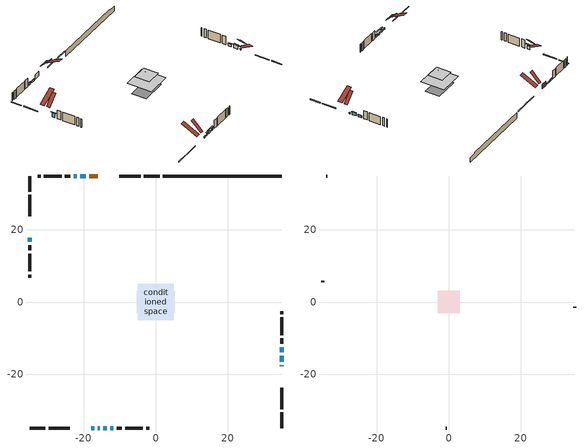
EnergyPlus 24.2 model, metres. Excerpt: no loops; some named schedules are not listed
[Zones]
conditioned space
 floor adiabatic (AdiabaticFloorConstruction): -5.01,-5.01 -5.01,5.01 5.01,5.01 5.01,-5.01 z2.14
 floor foundation (Slab1 construction): -5.21,-3.02 -5.21,3.02 5.21,3.02 5.21,-3.02 z-1.52
 wall outside (RimJoist1 construction): 1.05,34.9 -3.26,34.9 / -34.9,-34.9 -30.59,-34.9 / -34.9,34.9 -34.9,30.59 / 34.9,-34.9 34.9,-30.59 z0.92:1.22
 wall outside (RimJoist2 construction): -4.19,34.9 -10.07,34.9 / -29.66,-34.9 -23.77,-34.9 / -34.9,29.66 -34.9,23.77 / 34.9,-29.66 34.9,-23.77 z0.92:1.22
 wall outside (AdiabaticWallConstruction 1): -16.04,34.9 -18.42,34.9 z0.92:2.95
 wall outside (AdiabaticWallConstruction): 34.9,-17.81 34.9,-17.49 z0.92:1.24; -17.81,-34.9 -16.99,-34.9 / -19.35,34.9 -20.98,34.9 z0.92:1.53; -16.07,-34.9 -15.51,-34.9 z0.92:1.94; -34.9,17.81 -34.9,16.69 z0.92:2.6; 34.9,-16.56 34.9,-14.83 z0.92:2.34; 34.9,-13.91 34.9,-12.48 z0.92:1.84; -14.58,-34.9 -13.56,-34.9 / -12.64,-34.9 -11.77,-34.9 z0.92:1.78; -21.9,34.9 -22.77,34.9 z0.92:1.63
 wall outside (Wall1 construction): -23.7,34.9 -25.17,34.9 / -10.84,-34.9 -9.37,-34.9 / -34.9,15.76 -34.9,14.29 / 34.9,-11.55 34.9,-10.08 z0.92:4.58
 wall outside (Wall2 construction): -26.1,34.9 -30.98,34.9 / -8.44,-34.9 -3.57,-34.9 / -34.9,13.36 -34.9,8.49 / 34.9,-9.15 34.9,-4.28 z0.92:4.58
 wall outside (Wall3 construction): -31.9,34.9 -32.71,34.9 / -2.64,-34.9 -1.83,-34.9 / -34.9,7.56 -34.9,6.75 / 34.9,-3.35 34.9,-2.54 z0.92:4.58
 wall foundation (FoundationWall1 construction): 1.98,34.9,-1.52 1.98,34.9,0.92 31.61,34.9,0.92 31.61,34.9,0.47 34.9,34.9,0.47 34.9,34.9,-1.52
 window (WindowConstruction 5): 34.9,-17.81 34.9,-17.49 z0.92:1.24
 window (WindowConstruction 8): -17.81,-34.9 -17,-34.9 z0.92:1.53
 window (WindowConstruction 9): -19.35,34.9 -20.98,34.9 z0.92:1.53
 window (WindowConstruction 6): -16.07,-34.9 -15.51,-34.9 z0.92:1.93
 window (WindowConstruction 7): -34.9,17.81 -34.9,16.69 z0.92:2.6
 window (WindowConstruction): 34.9,-16.56 34.9,-14.84 z0.92:2.34
 window (WindowConstruction 1): 34.9,-13.91 34.9,-12.48 z0.92:1.83
 window (WindowConstruction 2): -14.58,-34.9 -13.57,-34.9 z0.92:1.78
 window (WindowConstruction 3): -12.64,-34.9 -11.77,-34.9 z0.92:1.78
 window (WindowConstruction 4): -21.91,34.9 -22.77,34.9 z0.92:1.63
 door (Door): -16.04,34.9 -18.42,34.9 z0.92:2.95
 ceiling adiabatic (AdiabaticFloorConstruction): 5.01,-5.01 5.01,5.01 -5.01,5.01 -5.01,-5.01 z2.14
 roof outside (Roof2 construction): -15.11,34.9,4.58 -15.11,31.05,8.43 -13.75,31.05,8.43 -13.75,34.9,4.58; -18.74,-34.9,4.58 -18.74,-31.05,8.43 -20.1,-31.05,8.43 -20.1,-34.9,4.58; -34.9,18.74,4.58 -31.05,18.74,8.43 -31.05,20.1,8.43 -34.9,20.1,4.58; 34.9,-18.74,4.58 31.05,-18.74,8.43 31.05,-20.1,8.43 34.9,-20.1,4.58
attic - vented
 floor to conditioned space (Floor1 construction Reversed): -3.07,-3.07 -3.07,3.07 3.07,3.07 3.07,-3.07 z4.58
 floor to conditioned space (Floor2 construction Reversed): -1.54,-1.54 -1.54,1.54 1.54,1.54 1.54,-1.54 z4.58
 wall outside (Wall4 construction): -33.64,34.9 -33.97,34.9 / -0.9,-34.9 -0.57,-34.9 / -34.9,5.82 -34.9,5.49 / 34.9,-1.61 34.9,-1.28 z0.92:4.58
 roof outside (Roof1 construction): -12.82,34.9,4.58 -12.82,28.41,7.82 -11,28.41,7.82 -11,34.9,4.58; -21.03,-34.9,4.58 -21.03,-28.41,7.82 -22.84,-28.41,7.82 -22.84,-34.9,4.58; -34.9,21.03,4.58 -28.41,21.03,7.82 -28.41,22.84,7.82 -34.9,22.84,4.58; 34.9,-21.03,4.58 28.41,-21.03,7.82 28.41,-22.84,7.82 34.9,-22.84,4.58
shading: 34.9,-17.34 34.9,-17.96 35.3,-17.96 35.3,-17.34 z1.39; -16.93,-34.9 -17.87,-34.9 -17.87,-34.99 -16.93,-34.99 z1.59; -21.04,34.9 -19.29,34.9 -19.29,34.99 -21.04,34.99 z1.59; -14.9,-34.9 -16.68,-34.9 -16.68,-35.2 -14.9,-35.2 z2.54; -34.9,16.23 -34.9,18.27 -35.2,18.27 -35.2,16.23 z3.06; 34.9,-14.74 34.9,-16.65 35.3,-16.65 35.3,-14.74 z2.43; 34.9,-12.36 34.9,-14.02 35.3,-14.02 35.3,-12.36 z1.95; -12.35,-34.9 -15.8,-34.9 -15.8,-35.2 -12.35,-35.2 z3; -11.62,-34.9 -12.79,-34.9 -12.79,-35.2 -11.62,-35.2 z1.93; -22.92,34.9 -21.76,34.9 -21.76,35.2 -22.92,35.2 z1.78
[Building]
Building 1: Terrain=Suburbs
[Site:Location]
Sault Ste Marie AP_ON: Latitude {deg}=46.49; Longitude {deg}=-84.51; Time Zone {hr}=-5; Elevation {m}=192; Keep Site Location Information=Yes
[Site:GroundTemperature:Shallow]
0.840846, -1.16074, -1.32103, -0.371179, 3.44196, 7.23733, 10.5277, 12.6121, 12.7892, 11.0939, 7.8874, 4.20846
[Site:WaterMainsTemperature]
Calculation Method=Schedule; Temperature Schedule=mains temperature schedule
[Material] Roughness=Rough; Thermal Absorptance=0.9
Name | Thickness {m} | Conductivity {W/m-K} | Density {kg/m3} | Specific Heat {J/kg-K} | Solar Absorptance | Visible Absorptance
asphalt or fiberglass shingles | 0.00635 | 0.162714 | 1121.4 | 1465.45 | 0.95 | 0.95
ceiling loosefill ins | 0.338667 | 0.0480833 | 16.02 | 1046.75 | 0.7 | 0.7
ceiling loosefill ins 1 | 0.169333 | 0.0480833 | 16.02 | 1046.75 | 0.7 | 0.7
ceiling stud and cavity | 0.1397 | 0.192099 | 65.682 | 1177.47 | 0.7 | 0.7
ceiling stud and cavity 1 | 0.1397 | 0.173984 | 65.682 | 1177.47 | 0.7 | 0.7
concrete 4.0 in. | 0.1016 | 1.803125 | 2242.8 | 837.4 | 0.7 | 0.7
concrete 8.0 in. | 0.2032 | 1.803125 | 2242.8 | 837.4 | 0.7 | 0.7
door material | 0.04445 | 0.053851 | 512.64 | 1214.23 | 0.7 | 0.7
exterior vertical ins | 0.0460229 | 0.029427 | 32.04 | 1214.23 | 0.7 | 0.7
floor covering | 0.0127 | 0.0433444 | 54.468 | 1339.84 | 0.6 | 0.6
floor rigid ins; wall rigid ins 1 | 0.512978 | 0.029427 | 32.04 | 1214.23 | 0.7 | 0.7
floor stud and cavity | 0.1397 | 1.75129 | 37.0049 | 1207.88 | 0.7 | 0.7
furniture material conditioned space 1 | 0.1524 | 0.115458 | 640.8 | 1214.23 | 0.6 | 0.6
gypsum board | 0.0127 | 0.160291 | 801 | 837.4 | 0.6 | 0.6
gypsum board 1 | 0.0127 | 0.160291 | 801 | 837.4 | 0.7 | 0.7
osb sheathing 0.5 in. | 0.0127 | 0.115458 | 512.64 | 1214.23 | 0.7 | 0.7
osb sheathing 0.75 in. | 0.01905 | 0.115458 | 512.64 | 1214.23 | 0.7 | 0.7
osb sheathing 2.0 in. | 0.0508 | 0.115458 | 512.64 | 1214.23 | 0.7 | 0.7
rim joist rigid ins; wall rigid ins | 0.051816 | 0.029427 | 32.04 | 1214.23 | 0.7 | 0.7
rim joist stud and cavity | 0.0508 | 0.0355042 | 125.044 | 1163.47 | 0.6 | 0.6
roof stud and cavity | 0.2032 | 0.117105 | 78.34581 | 1123.46 | 0.7 | 0.7
wall stud and cavity | 0.1397 | 0.113829 | 139.0536 | 1170.24 | 0.7 | 0.7
wall stud and cavity 1 | 0.1397 | 0.218567 | 139.0536 | 1170.24 | 0.7 | 0.7
wall stud and cavity 2 | 0.1397 | 0.172103 | 139.0536 | 1170.24 | 0.7 | 0.7
wall stud and cavity 3 | 0.0889 | 6.1454 | 50.32683 | 1063.81 | 0.6 | 0.6
wall stud and cavity 4 | 0.0889 | 0.380278 | 52.3479 | 1209.89 | 0.7 | 0.7
wall stud and cavity 5 | 0.0889 | 0.391764 | 83.0341 | 1211.67 | 0.7 | 0.7
wood siding | 0.0254 | 0.102417 | 544.68 | 1172.36 | 0.51 | 0.51
wood siding 1 | 0.00254 | 0.102417 | 544.68 | 1172.36 | 0.51 | 0.51
wood siding 2; wood siding 3; wood siding 4 | 0.0254 | 0.102417 | 544.68 | 1172.36 | 0.7 | 0.7
[WindowMaterial:SimpleGlazingSystem]
Name | U-Factor {W/m2-K} | Solar Heat Gain Coefficient
WindowMaterial | 2.17297 | 0.59
WindowMaterial 1 | 2.6028 | 0.52
WindowMaterial 2 | 2.4722 | 0.48
WindowMaterial 3 | 2.71636 | 0.46
WindowMaterial 4 | 2.5568 | 0.44
WindowMaterial 5 | 2.819127 | 0.41
WindowMaterial 6 | 2.92814 | 0.57
WindowMaterial 7 | 2.57327 | 0.58
WindowMaterial 8 | 2.6045 | 0.42
[Construction]
AdiabaticFloorConstruction: floor stud and cavity, floor rigid ins, osb sheathing 0.75 in., floor covering
AdiabaticWallConstruction: wood siding 3, wall rigid ins 1, wall stud and cavity 4, gypsum board
AdiabaticWallConstruction 1: wood siding 4, wall rigid ins 1, wall stud and cavity 4, gypsum board
Door: door material
Floor1 construction Reversed: gypsum board, ceiling stud and cavity, ceiling loosefill ins
Floor2 construction Reversed: gypsum board, ceiling stud and cavity 1, ceiling loosefill ins 1
FoundationWall1 construction: concrete 8.0 in., gypsum board 1
furniture construction conditioned space 1: furniture material conditioned space 1
PartitionWallConstruction: gypsum board, wall stud and cavity 5, gypsum board
RimJoist1 construction; RimJoist2 construction: wood siding 2, rim joist rigid ins, osb sheathing 2.0 in., rim joist stud and cavity
Roof1 construction: asphalt or fiberglass shingles
Roof2 construction: asphalt or fiberglass shingles, osb sheathing 0.75 in., roof stud and cavity, gypsum board
Slab1 construction: concrete 4.0 in.
Wall1 construction: wood siding, osb sheathing 0.5 in., wall stud and cavity, gypsum board
Wall2 construction: wood siding, wall rigid ins, osb sheathing 0.5 in., wall stud and cavity 1, gypsum board
Wall3 construction: wood siding, wall rigid ins, osb sheathing 0.5 in., wall stud and cavity 2, gypsum board
Wall4 construction: wood siding 1, wall stud and cavity 3
WindowConstruction: WindowMaterial
WindowConstruction 1: WindowMaterial 1
WindowConstruction 2: WindowMaterial 2
WindowConstruction 3: WindowMaterial 3
WindowConstruction 4: WindowMaterial 4
WindowConstruction 5: WindowMaterial 5
WindowConstruction 6: WindowMaterial 6
WindowConstruction 7: WindowMaterial 7
WindowConstruction 8; WindowConstruction 9: WindowMaterial 8
[Zone] Multiplier=1; Part of Total Floor Area=Yes
Name | Volume {m3}
attic - vented | 24.1316
conditioned space | 382.6
[Space]
Name | Zone | Volume {m3}
attic - vented 1 | attic - vented | 24.1316
conditioned space 1 | conditioned space | 382.6
[ZoneInfiltration:EffectiveLeakageArea]
infil attic - vented 1: Zone or Space=attic - vented 1; Schedule=Always On Discrete; Effective Air Leakage Area {cm2}=1855.08; Stack Coefficient=0.000480134; Wind Coefficient=1.48048e-05
[ZoneMixing]
whole house fan mix: Zone or Space=attic - vented; Schedule=Always On Continuous; Design Flow Rate Calculation Method=Flow/Zone; Design Flow Rate {m3/s}=0; Source Zone or Space=conditioned space
[SurfaceProperty:ExposedFoundationPerimeter]
Slab1: Exposed Perimeter Calculation Method=TotalExposedPerimeter; Total Exposed Perimeter {m}=32.918
[InternalMass] Zone or ZoneList=conditioned space; Space or SpaceList=conditioned space 1
Name | Construction | Surface Area {m2}
furniture mass conditioned space 1 | furniture construction conditioned space 1 | 65.28
partition wall mass | PartitionWallConstruction | 163.2
[Lights]
interior lighting: Zone or ZoneList or Space or SpaceList=conditioned space 1; Schedule=interior lighting schedule; Design Level Calculation Method=LightingLevel; Lighting Level {W}=343.2; Return Air Fraction=0; Fraction Radiant=0.6; Fraction Visible=0.2; Fraction Replaceable=1
[People]
occupants: Zone or ZoneList or Space or SpaceList=conditioned space 1; Number of People Schedule=occupants schedule; Number of People Calculation Method=People; Number of People=3; Fraction Radiant=0.314171; Sensible Heat Fraction=0.56303; Activity Level Schedule=occupants activity schedule; Carbon Dioxide Generation Rate {m3/s-W}=0; Enable ASHRAE 55 Comfort Warnings=No; Mean Radiant Temperature Calculation Type=EnclosureAveraged
[ElectricEquipment] Zone or ZoneList or Space or SpaceList=conditioned space 1; Design Level Calculation Method=EquipmentLevel
Name | Schedule | Design Level {W} | Fraction Latent | Fraction Radiant | Fraction Lost
clothes dryer | clothes dryer schedule | 140.772 | 0.015 | 0.081 | 0.85
clothes washer | clothes washer schedule | 32.1985 | 0.03 | 0.162 | 0.7
cooking range | cooking range schedule | 215.147 | 0.08 | 0.432 | 0.2
dishwasher | dishwasher schedule | 66.8632 | 0.3 | 0.18 | 0.4
fridge | fridge schedule | 72.9452 | 0 | 0.6 | 0
mech vent bath fan 0 | mech vent bath fan 0 schedule | 50.2 | 0 | 0 | 1
mech vent bath fan 1 | mech vent bath fan 1 schedule | 50.2 | 0 | 0 | 1
mech vent house fan | mech vent house fan schedule | 0 | 0 | 0 | 1
mech vent house fan cfis | mech vent house fan cfis schedule | 0 | 0 | 0 | 0
misc plug loads | misc plug loads schedule | 494.7 | 0.045 | 0.513 | 0.1
whole house fan | Always On Discrete | 0 | 0 | 0 | 1
[OtherEquipment] Zone or ZoneList or Space or SpaceList=conditioned space 1; Design Level Calculation Method=EquipmentLevel
Name | Fuel Type | Schedule | Design Level {W} | Fraction Latent | Fraction Radiant | Fraction Lost
clothes dryer 1 | Electricity | clothes dryer schedule | 0 | 0.015 | 0.081 | 0.85
cooking range 1 | Electricity | cooking range schedule | 0 | 0.08 | 0.432 | 0.2
general water use latent | None | general water use schedule | 62.594 | 1 | 0 | 0
general water use sensible | None | general water use schedule | -61.6891 | 0 | 0.6 | 0
mech vent house fan latent load | None | Always On Discrete | 0 | 1 | 0 | 0
mech vent house fan sensible load | None | Always On Discrete | 0 | 0 | 0 | 0
water heater energy adjustment1 | NaturalGas | Always On Discrete | 0.01 | 0 | 0 | 1
[ZoneInfiltration:DesignFlowRate] Zone or ZoneList or Space or SpaceList=conditioned space 1; Schedule=Always On Discrete; Design Flow Rate Calculation Method=Flow/Zone; Design Flow Rate {m3/s}=0
infil flow; natural vent flow; whole house fan flow
[Foundation:Kiva]
Foundation Kiva 1: Initial Indoor Air Temperature {C}=21.1111; Wall Height Above Grade {m}=0.919978; Wall Depth Below Slab {m}=0.2032; Custom Block Material Name 1=exterior vertical ins; Custom Block Depth 1 {m}=2.43998; Custom Block X Position 1 {m}=0.2159; Custom Block Z Position 1 {m}=0
[Foundation:Kiva:Settings]
Soil Conductivity {W/m-K}=0.849921; Soil Density {kg/m3}=1842.3; Soil Specific Heat {J/kg-K}=418.7; Ground Solar Absorptivity=0.9; Ground Thermal Absorptivity=0.9; Ground Surface Roughness {m}=0.03; Far-Field Width {m}=40; Deep-Ground Boundary Condition=ZeroFlux; Deep-Ground Depth {m}=40; Minimum Cell Dimension {m}=0.2; Maximum Cell Growth Coefficient=3; Simulation Timestep=Timestep
[Exterior:Lights]
exterior lighting: Schedule=exterior lighting schedule; Design Level {W}=75.6
[Schedule:Constant]
Name | Hourly Value
Always On Continuous; mech vent house fan schedule; mech vent house fan cfis schedule; Always On Discrete | 1
occupants activity schedule | 117.228
fridge schedule | 0
[Schedule:Week:Daily]
interior lighting schedule Week Rule - Jan1-Jan27: interior lighting schedule day, interior lighting schedule day, interior lighting schedule day, interior lighting schedule day, interior lighting schedule day, interior lighting schedule day, interior lighting schedule day, interior lighting schedule default day, interior lighting schedule default day, interior lighting schedule default day, interior lighting schedule default day, interior lighting schedule default day
interior lighting schedule Week Rule - Jan28-Feb3: interior lighting schedule day, interior lighting schedule day, interior lighting schedule day, interior lighting schedule day, interior lighting schedule day 1, interior lighting schedule day 1, interior lighting schedule day 1, interior lighting schedule default day, interior lighting schedule default day, interior lighting schedule default day, interior lighting schedule default day, interior lighting schedule default day
interior lighting schedule Week Rule - Feb4-Feb24: interior lighting schedule day 1, interior lighting schedule day 1, interior lighting schedule day 1, interior lighting schedule day 1, interior lighting schedule day 1, interior lighting schedule day 1, interior lighting schedule day 1, interior lighting schedule default day, interior lighting schedule default day, interior lighting schedule default day, interior lighting schedule default day, interior lighting schedule default day
interior lighting schedule Week Rule - Feb25-Mar3: interior lighting schedule day 1, interior lighting schedule day 1, interior lighting schedule day 1, interior lighting schedule day 1, interior lighting schedule day 2, interior lighting schedule day 2, interior lighting schedule day 2, interior lighting schedule default day, interior lighting schedule default day, interior lighting schedule default day, interior lighting schedule default day, interior lighting schedule default day
interior lighting schedule Week Rule - Mar4-Mar31: interior lighting schedule day 2, interior lighting schedule day 2, interior lighting schedule day 2, interior lighting schedule day 2, interior lighting schedule day 2, interior lighting schedule day 2, interior lighting schedule day 2, interior lighting schedule default day, interior lighting schedule default day, interior lighting schedule default day, interior lighting schedule default day, interior lighting schedule default day
interior lighting schedule Week Rule - Apr1-Apr28: interior lighting schedule day 3, interior lighting schedule day 3, interior lighting schedule day 3, interior lighting schedule day 3, interior lighting schedule day 3, interior lighting schedule day 3, interior lighting schedule day 3, interior lighting schedule default day, interior lighting schedule default day, interior lighting schedule default day, interior lighting schedule default day, interior lighting schedule default day
interior lighting schedule Week Rule - Apr29-May5: interior lighting schedule day 3, interior lighting schedule day 3, interior lighting schedule day 4, interior lighting schedule day 4, interior lighting schedule day 4, interior lighting schedule day 4, interior lighting schedule day 4, interior lighting schedule default day, interior lighting schedule default day, interior lighting schedule default day, interior lighting schedule default day, interior lighting schedule default day
interior lighting schedule Week Rule - May6-May26: interior lighting schedule day 4, interior lighting schedule day 4, interior lighting schedule day 4, interior lighting schedule day 4, interior lighting schedule day 4, interior lighting schedule day 4, interior lighting schedule day 4, interior lighting schedule default day, interior lighting schedule default day, interior lighting schedule default day, interior lighting schedule default day, interior lighting schedule default day
interior lighting schedule Week Rule - May27-Jun2: interior lighting schedule day 4, interior lighting schedule day 4, interior lighting schedule day 4, interior lighting schedule day 4, interior lighting schedule day 4, interior lighting schedule day 5, interior lighting schedule day 5, interior lighting schedule default day, interior lighting schedule default day, interior lighting schedule default day, interior lighting schedule default day, interior lighting schedule default day
interior lighting schedule Week Rule - Jun3-Jun30: interior lighting schedule day 5, interior lighting schedule day 5, interior lighting schedule day 5, interior lighting schedule day 5, interior lighting schedule day 5, interior lighting schedule day 5, interior lighting schedule day 5, interior lighting schedule default day, interior lighting schedule default day, interior lighting schedule default day, interior lighting schedule default day, interior lighting schedule default day
interior lighting schedule Week Rule - Jul1-Jul28: interior lighting schedule day 6, interior lighting schedule day 6, interior lighting schedule day 6, interior lighting schedule day 6, interior lighting schedule day 6, interior lighting schedule day 6, interior lighting schedule day 6, interior lighting schedule default day, interior lighting schedule default day, interior lighting schedule default day, interior lighting schedule default day, interior lighting schedule default day
interior lighting schedule Week Rule - Jul29-Aug4: interior lighting schedule day 6, interior lighting schedule day 6, interior lighting schedule day 6, interior lighting schedule day 7, interior lighting schedule day 7, interior lighting schedule day 7, interior lighting schedule day 7, interior lighting schedule default day, interior lighting schedule default day, interior lighting schedule default day, interior lighting schedule default day, interior lighting schedule default day
interior lighting schedule Week Rule - Aug5-Aug25: interior lighting schedule day 7, interior lighting schedule day 7, interior lighting schedule day 7, interior lighting schedule day 7, interior lighting schedule day 7, interior lighting schedule day 7, interior lighting schedule day 7, interior lighting schedule default day, interior lighting schedule default day, interior lighting schedule default day, interior lighting schedule default day, interior lighting schedule default day
interior lighting schedule Week Rule - Aug26-Sep1: interior lighting schedule day 7, interior lighting schedule day 7, interior lighting schedule day 7, interior lighting schedule day 7, interior lighting schedule day 7, interior lighting schedule day 7, interior lighting schedule day 8, interior lighting schedule default day, interior lighting schedule default day, interior lighting schedule default day, interior lighting schedule default day, interior lighting schedule default day
interior lighting schedule Week Rule - Sep2-Sep29: interior lighting schedule day 8, interior lighting schedule day 8, interior lighting schedule day 8, interior lighting schedule day 8, interior lighting schedule day 8, interior lighting schedule day 8, interior lighting schedule day 8, interior lighting schedule default day, interior lighting schedule default day, interior lighting schedule default day, interior lighting schedule default day, interior lighting schedule default day
interior lighting schedule Week Rule - Sep30-Oct6: interior lighting schedule day 8, interior lighting schedule day 9, interior lighting schedule day 9, interior lighting schedule day 9, interior lighting schedule day 9, interior lighting schedule day 9, interior lighting schedule day 9, interior lighting schedule default day, interior lighting schedule default day, interior lighting schedule default day, interior lighting schedule default day, interior lighting schedule default day
interior lighting schedule Week Rule - Oct7-Oct27: interior lighting schedule day 9, interior lighting schedule day 9, interior lighting schedule day 9, interior lighting schedule day 9, interior lighting schedule day 9, interior lighting schedule day 9, interior lighting schedule day 9, interior lighting schedule default day, interior lighting schedule default day, interior lighting schedule default day, interior lighting schedule default day, interior lighting schedule default day
interior lighting schedule Week Rule - Oct28-Nov3: interior lighting schedule day 9, interior lighting schedule day 9, interior lighting schedule day 9, interior lighting schedule day 9, interior lighting schedule day 10, interior lighting schedule day 10, interior lighting schedule day 10, interior lighting schedule default day, interior lighting schedule default day, interior lighting schedule default day, interior lighting schedule default day, interior lighting schedule default day
interior lighting schedule Week Rule - Nov4-Nov24: interior lighting schedule day 10, interior lighting schedule day 10, interior lighting schedule day 10, interior lighting schedule day 10, interior lighting schedule day 10, interior lighting schedule day 10, interior lighting schedule day 10, interior lighting schedule default day, interior lighting schedule default day, interior lighting schedule default day, interior lighting schedule default day, interior lighting schedule default day
interior lighting schedule Week Rule - Nov25-Dec1: interior lighting schedule day 10, interior lighting schedule day 10, interior lighting schedule day 10, interior lighting schedule day 10, interior lighting schedule day 10, interior lighting schedule day 10, interior lighting schedule day 11, interior lighting schedule default day, interior lighting schedule default day, interior lighting schedule default day, interior lighting schedule default day, interior lighting schedule default day
interior lighting schedule Week Rule - Dec2-Dec31: interior lighting schedule day 11, interior lighting schedule day 11, interior lighting schedule day 11, interior lighting schedule day 11, interior lighting schedule day 11, interior lighting schedule day 11, interior lighting schedule day 11, interior lighting schedule default day, interior lighting schedule default day, interior lighting schedule default day, interior lighting schedule default day, interior lighting schedule default day
occupants schedule Week Rule - Jan1-Dec31: occupants schedule day, occupants schedule day, occupants schedule day, occupants schedule day, occupants schedule day, occupants schedule day, occupants schedule day, occupants schedule default day, occupants schedule default day, occupants schedule default day, occupants schedule default day, occupants schedule default day
clothes dryer schedule Week Rule - Jan1-Dec31: clothes dryer schedule day, clothes dryer schedule day, clothes dryer schedule day, clothes dryer schedule day, clothes dryer schedule day, clothes dryer schedule day, clothes dryer schedule day, clothes dryer schedule default day, clothes dryer schedule default day, clothes dryer schedule default day, clothes dryer schedule default day, clothes dryer schedule default day
clothes washer schedule Week Rule - Jan1-Dec31: clothes washer schedule day, clothes washer schedule day, clothes washer schedule day, clothes washer schedule day, clothes washer schedule day, clothes washer schedule day, clothes washer schedule day, clothes washer schedule default day, clothes washer schedule default day, clothes washer schedule default day, clothes washer schedule default day, clothes washer schedule default day
cooking range schedule Week Rule - Jan1-Dec31: cooking range schedule day, cooking range schedule day, cooking range schedule day, cooking range schedule day, cooking range schedule day, cooking range schedule day, cooking range schedule day, cooking range schedule default day, cooking range schedule default day, cooking range schedule default day, cooking range schedule default day, cooking range schedule default day
dishwasher schedule Week Rule - Jan1-Dec31: dishwasher schedule day, dishwasher schedule day, dishwasher schedule day, dishwasher schedule day, dishwasher schedule day, dishwasher schedule day, dishwasher schedule day, dishwasher schedule default day, dishwasher schedule default day, dishwasher schedule default day, dishwasher schedule default day, dishwasher schedule default day
mech vent bath fan 0 schedule Week Rule - Jan1-Dec31: mech vent bath fan 0 schedule day, mech vent bath fan 0 schedule day, mech vent bath fan 0 schedule day, mech vent bath fan 0 schedule day, mech vent bath fan 0 schedule day, mech vent bath fan 0 schedule day, mech vent bath fan 0 schedule day, mech vent bath fan 0 schedule default day, mech vent bath fan 0 schedule default day, mech vent bath fan 0 schedule default day, mech vent bath fan 0 schedule default day, mech vent bath fan 0 schedule default day
mech vent bath fan 1 schedule Week Rule - Jan1-Dec31: mech vent bath fan 1 schedule day, mech vent bath fan 1 schedule day, mech vent bath fan 1 schedule day, mech vent bath fan 1 schedule day, mech vent bath fan 1 schedule day, mech vent bath fan 1 schedule day, mech vent bath fan 1 schedule day, mech vent bath fan 1 schedule default day, mech vent bath fan 1 schedule default day, mech vent bath fan 1 schedule default day, mech vent bath fan 1 schedule default day, mech vent bath fan 1 schedule default day
misc plug loads schedule Week Rule - Jan1-Dec31: misc plug loads schedule day, misc plug loads schedule day, misc plug loads schedule day, misc plug loads schedule day, misc plug loads schedule day, misc plug loads schedule day, misc plug loads schedule day, misc plug loads schedule default day, misc plug loads schedule default day, misc plug loads schedule default day, misc plug loads schedule default day, misc plug loads schedule default day
general water use schedule Week Rule - Jan1-Dec31: general water use schedule day, general water use schedule day, general water use schedule day, general water use schedule day, general water use schedule day, general water use schedule day, general water use schedule day, general water use schedule default day, general water use schedule default day, general water use schedule default day, general water use schedule default day, general water use schedule default day
exterior lighting schedule Week Rule - Jan1-Jan27: exterior lighting schedule day, exterior lighting schedule day, exterior lighting schedule day, exterior lighting schedule day, exterior lighting schedule day, exterior lighting schedule day, exterior lighting schedule day, exterior lighting schedule default day, exterior lighting schedule default day, exterior lighting schedule default day, exterior lighting schedule default day, exterior lighting schedule default day
exterior lighting schedule Week Rule - Jan28-Feb3: exterior lighting schedule day, exterior lighting schedule day, exterior lighting schedule day, exterior lighting schedule day, exterior lighting schedule day 1, exterior lighting schedule day 1, exterior lighting schedule day 1, exterior lighting schedule default day, exterior lighting schedule default day, exterior lighting schedule default day, exterior lighting schedule default day, exterior lighting schedule default day
exterior lighting schedule Week Rule - Feb4-Feb24: exterior lighting schedule day 1, exterior lighting schedule day 1, exterior lighting schedule day 1, exterior lighting schedule day 1, exterior lighting schedule day 1, exterior lighting schedule day 1, exterior lighting schedule day 1, exterior lighting schedule default day, exterior lighting schedule default day, exterior lighting schedule default day, exterior lighting schedule default day, exterior lighting schedule default day
exterior lighting schedule Week Rule - Feb25-Mar3: exterior lighting schedule day 1, exterior lighting schedule day 1, exterior lighting schedule day 1, exterior lighting schedule day 1, exterior lighting schedule day 2, exterior lighting schedule day 2, exterior lighting schedule day 2, exterior lighting schedule default day, exterior lighting schedule default day, exterior lighting schedule default day, exterior lighting schedule default day, exterior lighting schedule default day
exterior lighting schedule Week Rule - Mar4-Mar31: exterior lighting schedule day 2, exterior lighting schedule day 2, exterior lighting schedule day 2, exterior lighting schedule day 2, exterior lighting schedule day 2, exterior lighting schedule day 2, exterior lighting schedule day 2, exterior lighting schedule default day, exterior lighting schedule default day, exterior lighting schedule default day, exterior lighting schedule default day, exterior lighting schedule default day
exterior lighting schedule Week Rule - Apr1-Apr28: exterior lighting schedule day 3, exterior lighting schedule day 3, exterior lighting schedule day 3, exterior lighting schedule day 3, exterior lighting schedule day 3, exterior lighting schedule day 3, exterior lighting schedule day 3, exterior lighting schedule default day, exterior lighting schedule default day, exterior lighting schedule default day, exterior lighting schedule default day, exterior lighting schedule default day
exterior lighting schedule Week Rule - Apr29-May5: exterior lighting schedule day 3, exterior lighting schedule day 3, exterior lighting schedule day 4, exterior lighting schedule day 4, exterior lighting schedule day 4, exterior lighting schedule day 4, exterior lighting schedule day 4, exterior lighting schedule default day, exterior lighting schedule default day, exterior lighting schedule default day, exterior lighting schedule default day, exterior lighting schedule default day
exterior lighting schedule Week Rule - May6-May26: exterior lighting schedule day 4, exterior lighting schedule day 4, exterior lighting schedule day 4, exterior lighting schedule day 4, exterior lighting schedule day 4, exterior lighting schedule day 4, exterior lighting schedule day 4, exterior lighting schedule default day, exterior lighting schedule default day, exterior lighting schedule default day, exterior lighting schedule default day, exterior lighting schedule default day
exterior lighting schedule Week Rule - May27-Jun2: exterior lighting schedule day 4, exterior lighting schedule day 4, exterior lighting schedule day 4, exterior lighting schedule day 4, exterior lighting schedule day 4, exterior lighting schedule day 5, exterior lighting schedule day 5, exterior lighting schedule default day, exterior lighting schedule default day, exterior lighting schedule default day, exterior lighting schedule default day, exterior lighting schedule default day
exterior lighting schedule Week Rule - Jun3-Jun30: exterior lighting schedule day 5, exterior lighting schedule day 5, exterior lighting schedule day 5, exterior lighting schedule day 5, exterior lighting schedule day 5, exterior lighting schedule day 5, exterior lighting schedule day 5, exterior lighting schedule default day, exterior lighting schedule default day, exterior lighting schedule default day, exterior lighting schedule default day, exterior lighting schedule default day
exterior lighting schedule Week Rule - Jul1-Jul28: exterior lighting schedule day 6, exterior lighting schedule day 6, exterior lighting schedule day 6, exterior lighting schedule day 6, exterior lighting schedule day 6, exterior lighting schedule day 6, exterior lighting schedule day 6, exterior lighting schedule default day, exterior lighting schedule default day, exterior lighting schedule default day, exterior lighting schedule default day, exterior lighting schedule default day
exterior lighting schedule Week Rule - Jul29-Aug4: exterior lighting schedule day 6, exterior lighting schedule day 6, exterior lighting schedule day 6, exterior lighting schedule day 7, exterior lighting schedule day 7, exterior lighting schedule day 7, exterior lighting schedule day 7, exterior lighting schedule default day, exterior lighting schedule default day, exterior lighting schedule default day, exterior lighting schedule default day, exterior lighting schedule default day
exterior lighting schedule Week Rule - Aug5-Aug25: exterior lighting schedule day 7, exterior lighting schedule day 7, exterior lighting schedule day 7, exterior lighting schedule day 7, exterior lighting schedule day 7, exterior lighting schedule day 7, exterior lighting schedule day 7, exterior lighting schedule default day, exterior lighting schedule default day, exterior lighting schedule default day, exterior lighting schedule default day, exterior lighting schedule default day
exterior lighting schedule Week Rule - Aug26-Sep1: exterior lighting schedule day 7, exterior lighting schedule day 7, exterior lighting schedule day 7, exterior lighting schedule day 7, exterior lighting schedule day 7, exterior lighting schedule day 7, exterior lighting schedule day 8, exterior lighting schedule default day, exterior lighting schedule default day, exterior lighting schedule default day, exterior lighting schedule default day, exterior lighting schedule default day
exterior lighting schedule Week Rule - Sep2-Sep29: exterior lighting schedule day 8, exterior lighting schedule day 8, exterior lighting schedule day 8, exterior lighting schedule day 8, exterior lighting schedule day 8, exterior lighting schedule day 8, exterior lighting schedule day 8, exterior lighting schedule default day, exterior lighting schedule default day, exterior lighting schedule default day, exterior lighting schedule default day, exterior lighting schedule default day
exterior lighting schedule Week Rule - Sep30-Oct6: exterior lighting schedule day 8, exterior lighting schedule day 9, exterior lighting schedule day 9, exterior lighting schedule day 9, exterior lighting schedule day 9, exterior lighting schedule day 9, exterior lighting schedule day 9, exterior lighting schedule default day, exterior lighting schedule default day, exterior lighting schedule default day, exterior lighting schedule default day, exterior lighting schedule default day
[Schedule:Year]
interior lighting schedule: interior lighting schedule Week Rule - Jan1-Jan27, 1, 1, 1, 27, interior lighting schedule Week Rule - Jan28-Feb3, 1, 28, 2, 3, interior lighting schedule Week Rule - Feb4-Feb24, 2, 4, 2, 24, interior lighting schedule Week Rule - Feb25-Mar3, 2, 25, 3, 3, interior lighting schedule Week Rule - Mar4-Mar31, 3, 4, 3, 31, interior lighting schedule Week Rule - Apr1-Apr28, 4, 1, 4, 28, interior lighting schedule Week Rule - Apr29-May5, 4, 29, 5, 5, interior lighting schedule Week Rule - May6-May26, 5, 6, 5, 26, interior lighting schedule Week Rule - May27-Jun2, 5, 27, 6, 2, interior lighting schedule Week Rule - Jun3-Jun30, 6, 3, 6, 30, interior lighting schedule Week Rule - Jul1-Jul28, 7, 1, 7, 28, interior lighting schedule Week Rule - Jul29-Aug4, 7, 29, 8, 4, interior lighting schedule Week Rule - Aug5-Aug25, 8, 5, 8, 25, interior lighting schedule Week Rule - Aug26-Sep1, 8, 26, 9, 1, interior lighting schedule Week Rule - Sep2-Sep29, 9, 2, 9, 29, interior lighting schedule Week Rule - Sep30-Oct6, 9, 30, 10, 6, interior lighting schedule Week Rule - Oct7-Oct27, 10, 7, 10, 27, interior lighting schedule Week Rule - Oct28-Nov3, 10, 28, 11, 3, interior lighting schedule Week Rule - Nov4-Nov24, 11, 4, 11, 24, interior lighting schedule Week Rule - Nov25-Dec1, 11, 25, 12, 1, interior lighting schedule Week Rule - Dec2-Dec31, 12, 2, 12, 31
occupants schedule: occupants schedule Week Rule - Jan1-Dec31, 1, 1, 12, 31
clothes dryer schedule: clothes dryer schedule Week Rule - Jan1-Dec31, 1, 1, 12, 31
clothes washer schedule: clothes washer schedule Week Rule - Jan1-Dec31, 1, 1, 12, 31
cooking range schedule: cooking range schedule Week Rule - Jan1-Dec31, 1, 1, 12, 31
dishwasher schedule: dishwasher schedule Week Rule - Jan1-Dec31, 1, 1, 12, 31
mech vent bath fan 0 schedule: mech vent bath fan 0 schedule Week Rule - Jan1-Dec31, 1, 1, 12, 31
mech vent bath fan 1 schedule: mech vent bath fan 1 schedule Week Rule - Jan1-Dec31, 1, 1, 12, 31
misc plug loads schedule: misc plug loads schedule Week Rule - Jan1-Dec31, 1, 1, 12, 31
general water use schedule: general water use schedule Week Rule - Jan1-Dec31, 1, 1, 12, 31
exterior lighting schedule: exterior lighting schedule Week Rule - Jan1-Jan27, 1, 1, 1, 27, exterior lighting schedule Week Rule - Jan28-Feb3, 1, 28, 2, 3, exterior lighting schedule Week Rule - Feb4-Feb24, 2, 4, 2, 24, exterior lighting schedule Week Rule - Feb25-Mar3, 2, 25, 3, 3, exterior lighting schedule Week Rule - Mar4-Mar31, 3, 4, 3, 31, exterior lighting schedule Week Rule - Apr1-Apr28, 4, 1, 4, 28, exterior lighting schedule Week Rule - Apr29-May5, 4, 29, 5, 5, exterior lighting schedule Week Rule - May6-May26, 5, 6, 5, 26, exterior lighting schedule Week Rule - May27-Jun2, 5, 27, 6, 2, exterior lighting schedule Week Rule - Jun3-Jun30, 6, 3, 6, 30, exterior lighting schedule Week Rule - Jul1-Jul28, 7, 1, 7, 28, exterior lighting schedule Week Rule - Jul29-Aug4, 7, 29, 8, 4, exterior lighting schedule Week Rule - Aug5-Aug25, 8, 5, 8, 25, exterior lighting schedule Week Rule - Aug26-Sep1, 8, 26, 9, 1, exterior lighting schedule Week Rule - Sep2-Sep29, 9, 2, 9, 29, exterior lighting schedule Week Rule - Sep30-Oct6, 9, 30, 10, 6, exterior lighting schedule Week Rule - Oct7-Oct27, 10, 7, 10, 27, exterior lighting schedule Week Rule - Oct28-Nov3, 10, 28, 11, 3, exterior lighting schedule Week Rule - Nov4-Nov24, 11, 4, 11, 24, exterior lighting schedule Week Rule - Nov25-Dec1, 11, 25, 12, 1, exterior lighting schedule Week Rule - Dec2-Dec31, 12, 2, 12, 31
[Schedule:Compact]
mains temperature schedule: Through: 01/01, For: AllDays, Until: 24:00, 5.72222, Through: 01/02, For: AllDays, Until: 24:00, 5.65667, Through: 01/03, For: AllDays, Until: 24:00, 5.59222, Through: 01/04, For: AllDays, Until: 24:00, 5.52889, Through: 01/05, For: AllDays, Until: 24:00, 5.46667, Through: 01/06, For: AllDays, Until: 24:00, 5.405, Through: 01/07, For: AllDays, Until: 24:00, 5.345, Through: 01/08, For: AllDays, Until: 24:00, 5.28556, Through: 01/09, For: AllDays, Until: 24:00, 5.22722, Through: 01/10, For: AllDays, Until: 24:00, 5.17, Through: 01/11, For: AllDays, Until: 24:00, 5.11389, Through: 01/12, For: AllDays, Until: 24:00, 5.05889, Through: 01/13, For: AllDays, Until: 24:00, 5.00556, Through: 01/14, For: AllDays, Until: 24:00, 4.95278, Through: 01/15, For: AllDays, Until: 24:00, 4.90111, Through: 01/16, For: AllDays, Until: 24:00, 4.85111, Through: 01/17, For: AllDays, Until: 24:00, 4.80167, Through: 01/18, For: AllDays, Until: 24:00, 4.75389, Through: 01/19, For: AllDays, Until: 24:00, 4.70722, Through: 01/20, For: AllDays, Until: 24:00, 4.66167, Through: 01/21, For: AllDays, Until: 24:00, 4.61778, Through: 01/22, For: AllDays, Until: 24:00, 4.575, Through: 01/23, For: AllDays, Until: 24:00, 4.53333, Through: 01/24, For: AllDays, Until: 24:00, 4.49278, Through: 01/25, For: AllDays, Until: 24:00, 4.45389, Through: 01/26, For: AllDays, Until: 24:00, 4.41611, Through: 01/27, For: AllDays, Until: 24:00, 4.38, Through: 01/28, For: AllDays, Until: 24:00, 4.345, Through: 01/29, For: AllDays, Until: 24:00, 4.31111, Through: 01/30, For: AllDays, Until: 24:00, 4.27889, Through: 01/31, For: AllDays, Until: 24:00, 4.24833, Through: 02/01, For: AllDays, Until: 24:00, 4.21833, Through: 02/02, For: AllDays, Until: 24:00, 4.19056, Through: 02/03, For: AllDays, Until: 24:00, 4.16333, Through: 02/04, For: AllDays, Until: 24:00, 4.13833, Through: 02/05, For: AllDays, Until: 24:00, 4.11444, Through: 02/06, For: AllDays, Until: 24:00, 4.09167, Through: 02/07, For: AllDays, Until: 24:00, 4.07056, Through: 02/08, For: AllDays, Until: 24:00, 4.05111, Through: 02/09, For: AllDays, Until: 24:00, 4.03278, Through: 02/10, For: AllDays, Until: 24:00, 4.01611, Through: 02/11, For: AllDays, Until: 24:00, 4.00056, Through: 02/12, For: AllDays, Until: 24:00, 3.98667, Through: 02/13, For: AllDays, Until: 24:00, 3.97444, Through: 02/14, For: AllDays, Until: 24:00, 3.96333, Through: 02/15, For: AllDays, Until: 24:00, 3.95389, Through: 02/16, For: AllDays, Until: 24:00, 3.94556, Through: 02/17, For: AllDays, Until: 24:00, 3.93889, Through: 02/18, For: AllDays, Until: 24:00, 3.93389, Through: 02/19, For: AllDays, Until: 24:00, 3.93056, Through: 02/20, For: AllDays, Until: 24:00, 3.92833, Through: 02/21, For: AllDays, Until: 24:00, 3.92722, Through: 02/22, For: AllDays, Until: 24:00, 3.92833, Through: 02/23, For: AllDays, Until: 24:00, 3.93056, Through: 02/24, For: AllDays, Until: 24:00, 3.93444, Through: 02/25, For: AllDays, Until: 24:00, 3.93944, Through: 02/26, For: AllDays, Until: 24:00, 3.94611, Through: 02/27, For: AllDays, Until: 24:00, 3.95444, Through: 02/28, For: AllDays, Until: 24:00, 3.96389, Through: 03/01, For: AllDays, Until: 24:00, 3.975, Through: 03/02, For: AllDays, Until: 24:00, 3.98722, Through: 03/03, For: AllDays, Until: 24:00, 4.00111, Through: 03/04, For: AllDays, Until: 24:00, 4.01667, Through: 03/05, For: AllDays, Until: 24:00, 4.03389, Through: 03/06, For: AllDays, Until: 24:00, 4.05167, Through: 03/07, For: AllDays, Until: 24:00, 4.07167, Through: 03/08, For: AllDays, Until: 24:00, 4.09278, Through: 03/09, For: AllDays, Until: 24:00, 4.11556, Through: 03/10, For: AllDays, Until: 24:00, 4.13944, Through: 03/11, For: AllDays, Until: 24:00, 4.165, Through: 03/12, For: AllDays, Until: 24:00, 4.19167, Through: 03/13, For: AllDays, Until: 24:00, 4.22, Through: 03/14, For: AllDays, Until: 24:00, 4.24944, Through: 03/15, For: AllDays, Until: 24:00, 4.28056, Through: 03/16, For: AllDays, Until: 24:00, 4.31278, Through: 03/17, For: AllDays, Until: 24:00, 4.34667, Through: 03/18, For: AllDays, Until: 24:00, 4.38167, Through: 03/19, For: AllDays, Until: 24:00, 4.41833, Through: 03/20, For: AllDays, Until: 24:00, 4.45611, Through: 03/21, For: AllDays, Until: 24:00, 4.495, Through: 03/22, For: AllDays, Until: 24:00, 4.53556, Through: 03/23, For: AllDays, Until: 24:00, 4.57722, Through: 03/24, For: AllDays, Until: 24:00, 4.62, Through: 03/25, For: AllDays, Until: 24:00, 4.66444, Through: 03/26, For: AllDays, Until: 24:00, 4.70944, Through: 03/27, For: AllDays, Until: 24:00, 4.75611, Through: 03/28, For: AllDays, Until: 24:00, 4.80444, Through: 03/29, For: AllDays, Until: 24:00, 4.85333, Through: 03/30, For: AllDays, Until: 24:00, 4.90389, Through: 03/31, For: AllDays, Until: 24:00, 4.95556, Through: 04/01, For: AllDays, Until: 24:00, 5.00778, Through: 04/02, For: AllDays, Until: 24:00, 5.06167, Through: 04/03, For: AllDays, Until: 24:00, 5.11667, Through: 04/04, For: AllDays, Until: 24:00, 5.17278, Through: 04/05, For: AllDays, Until: 24:00, 5.23, Through: 04/06, For: AllDays, Until: 24:00, 5.28833, Through: 04/07, For: AllDays, Until: 24:00, 5.34778, Through: 04/08, For: AllDays, Until: 24:00, 5.40833, Through: 04/09, For: AllDays, Until: 24:00, 5.47, Through: 04/10, For: AllDays, Until: 24:00, 5.53222, Through: 04/11, For: AllDays, Until: 24:00, 5.59556, Through: 04/12, For: AllDays, Until: 24:00, 5.66, Through: 04/13, For: AllDays, Until: 24:00, 5.72556, Through: 04/14, For: AllDays, Until: 24:00, 5.79222, Through: 04/15, For: AllDays, Until: 24:00, 5.85944, Through: 04/16, For: AllDays, Until: 24:00, 5.92722, Through: 04/17, For: AllDays, Until: 24:00, 5.99667, Through: 04/18, For: AllDays, Until: 24:00, 6.06667, Through: 04/19, For: AllDays, Until: 24:00, 6.13722, Through: 04/20, For: AllDays, Until: 24:00, 6.20889, Through: 04/21, For: AllDays, Until: 24:00, 6.28111, Through: 04/22, For: AllDays, Until: 24:00, 6.35444, Through: 04/23, For: AllDays, Until: 24:00, 6.42833, Through: 04/24, For: AllDays, Until: 24:00, 6.50278, Through: 04/25, For: AllDays, Until: 24:00, 6.57833, Through: 04/26, For: AllDays, Until: 24:00, 6.65444, Through: 04/27, For: AllDays, Until: 24:00, 6.73111, Through: 04/28, For: AllDays, Until: 24:00, 6.80833, Through: 04/29, For: AllDays, Until: 24:00, 6.88611, Through: 04/30, For: AllDays, Until: 24:00, 6.965, Through: 05/01, For: AllDays, Until: 24:00, 7.04389, Through: 05/02, For: AllDays, Until: 24:00, 7.12389, Through: 05/03, For: AllDays, Until: 24:00, 7.20389, Through: 05/04, For: AllDays, Until: 24:00, 7.28444, Through: 05/05, For: AllDays, Until: 24:00, 7.36611, Through: 05/06, For: AllDays, Until: 24:00, 7.44778, Through: 05/07, For: AllDays, Until: 24:00, 7.52944, Through: 05/08, For: AllDays, Until: 24:00, 7.61222, Through: 05/09, For: AllDays, Until: 24:00, 7.695, Through: 05/10, For: AllDays, Until: 24:00, 7.77833, Through: 05/11, For: AllDays, Until: 24:00, 7.86167, Through: 05/12, For: AllDays, Until: 24:00, 7.94556, Through: 05/13, For: AllDays, Until: 24:00, 8.03, Through: 05/14, For: AllDays, Until: 24:00, 8.11444, Through: 05/15, For: AllDays, Until: 24:00, 8.19889, Through: 05/16, For: AllDays, Until: 24:00, 8.28389, Through: 05/17, For: AllDays, Until: 24:00, 8.36889, Through: 05/18, For: AllDays, Until: 24:00, 8.45389, Through: 05/19, For: AllDays, Until: 24:00, 8.53944, Through: 05/20, For: AllDays, Until: 24:00, 8.625, Through: 05/21, For: AllDays, Until: 24:00, 8.71056, Through: 05/22, For: AllDays, Until: 24:00, 8.79611, Through: 05/23, For: AllDays, Until: 24:00, 8.88167, Through: 05/24, For: AllDays, Until: 24:00, 8.96722, Through: 05/25, For: AllDays, Until: 24:00, 9.05278, Through: 05/26, For: AllDays, Until: 24:00, 9.13833, Through: 05/27, For: AllDays, Until: 24:00, 9.22389, Through: 05/28, For: AllDays, Until: 24:00, 9.30944, Through: 05/29, For: AllDays, Until: 24:00, 9.39444, Through: 05/30, For: AllDays, Until: 24:00, 9.48, Through: 05/31, For: AllDays, Until: 24:00, 9.56444, Through: 06/01, For: AllDays, Until: 24:00, 9.64944, Through: 06/02, For: AllDays, Until: 24:00, 9.73389, Through: 06/03, For: AllDays, Until: 24:00, 9.81833, Through: 06/04, For: AllDays, Until: 24:00, 9.90222, Through: 06/05, For: AllDays, Until: 24:00, 9.98611, Through: 06/06, For: AllDays, Until: 24:00, 10.0694, Through: 06/07, For: AllDays, Until: 24:00, 10.1528, Through: 06/08, For: AllDays, Until: 24:00, 10.235, Through: 06/09, For: AllDays, Until: 24:00, 10.3178, Through: 06/10, For: AllDays, Until: 24:00, 10.3994, Through: 06/11, For: AllDays, Until: 24:00, 10.4811, Through: 06/12, For: AllDays, Until: 24:00, 10.5617, Through: 06/13, For: AllDays, Until: 24:00, 10.6422, Through: 06/14, For: AllDays, Until: 24:00, 10.7222, Through: 06/15, For: AllDays, Until: 24:00, 10.8017, Through: 06/16, For: AllDays, Until: 24:00, 10.8806, Through: 06/17, For: AllDays, Until: 24:00, 10.9589, Through: 06/18, For: AllDays, Until: 24:00, 11.0367, Through: 06/19, For: AllDays, Until: 24:00, 11.1133, Through: 06/20, For: AllDays, Until: 24:00, 11.19, Through: 06/21, For: AllDays, Until: 24:00, 11.2656, Through: 06/22, For: AllDays, Until: 24:00, 11.3406, Through: 06/23, For: AllDays, Until: 24:00, 11.415, Through: 06/24, For: AllDays, Until: 24:00, 11.4883, Through: 06/25, For: AllDays, Until: 24:00, 11.5611, Through: 06/26, For: AllDays, Until: 24:00, 11.6333, Through: 06/27, For: AllDays, Until: 24:00, 11.7044, Through: 06/28, For: AllDays, Until: 24:00, 11.775, Through: 06/29, For: AllDays, Until: 24:00, 11.8444, Through: 06/30, For: AllDays, Until: 24:00, 11.9128, Through: 07/01, For: AllDays, Until: 24:00, 11.9806, Through: 07/02, For: AllDays, Until: 24:00, 12.0472, Through: 07/03, For: AllDays, Until: 24:00, 12.1133, Through: 07/04, For: AllDays, Until: 24:00, 12.1783, Through: 07/05, For: AllDays, Until: 24:00, 12.2422, Through: 07/06, For: AllDays, Until: 24:00, 12.3056, Through: 07/07, For: AllDays, Until: 24:00, 12.3672, Through: 07/08, For: AllDays, Until: 24:00, 12.4283, Through: 07/09, For: AllDays, Until: 24:00, 12.4883, Through: 07/10, For: AllDays, Until: 24:00, 12.5472, Through: 07/11, For: AllDays, Until: 24:00, 12.605, Through: 07/12, For: AllDays, Until: 24:00, 12.6617, Through: 07/13, For: AllDays, Until: 24:00, 12.7172, Through: 07/14, For: AllDays, Until: 24:00, 12.7717, Through: 07/15, For: AllDays, Until: 24:00, 12.8244, Through: 07/16, For: AllDays, Until: 24:00, 12.8767, Through: 07/17, For: AllDays, Until: 24:00, 12.9278, Through: 07/18, For: AllDays, Until: 24:00, 12.9778, Through: 07/19, For: AllDays, Until: 24:00, 13.0261, Through: 07/20, For: AllDays, Until: 24:00, 13.0733, Through: 07/21, For: AllDays, Until: 24:00, 13.1194, Through: 07/22, For: AllDays, Until: 24:00, 13.1644, Through: 07/23, For: AllDays, Until: 24:00, 13.2078, Through: 07/24, For: AllDays, Until: 24:00, 13.25, Through: 07/25, For: AllDays, Until: 24:00, 13.2911, Through: 07/26, For: AllDays, Until: 24:00, 13.3311, Through: 07/27, For: AllDays, Until: 24:00, 13.3694, Through: 07/28, For: AllDays, Until: 24:00, 13.4067, Through: 07/29, For: AllDays, Until: 24:00, 13.4422, Through: 07/30, For: AllDays, Until: 24:00, 13.4767, Through: 07/31, For: AllDays, Until: 24:00, 13.5094, Through: 08/01, For: AllDays, Until: 24:00, 13.5411, Through: 08/02, For: AllDays, Until: 24:00, 13.5717, Through: 08/03, For: AllDays, Until: 24:00, 13.6006, Through: 08/04, For: AllDays, Until: 24:00, 13.6283, Through: 08/05, For: AllDays, Until: 24:00, 13.6544, Through: 08/06, For: AllDays, Until: 24:00, 13.6789, Through: 08/07, For: AllDays, Until: 24:00, 13.7022, Through: 08/08, For: AllDays, Until: 24:00, 13.7244, Through: 08/09, For: AllDays, Until: 24:00, 13.745, Through: 08/10, For: AllDays, Until: 24:00, 13.7639, Through: 08/11, For: AllDays, Until: 24:00, 13.7811, Through: 08/12, For: AllDays, Until: 24:00, 13.7978, Through: 08/13, For: AllDays, Until: 24:00, 13.8122, Through: 08/14, For: AllDays, Until: 24:00, 13.8256, Through: 08/15, For: AllDays, Until: 24:00, 13.8372, Through: 08/16, For: AllDays, Until: 24:00, 13.8478, Through: 08/17, For: AllDays, Until: 24:00, 13.8567, Through: 08/18, For: AllDays, Until: 24:00, 13.8639, Through: 08/19, For: AllDays, Until: 24:00, 13.87, Through: 08/20, For: AllDays, Until: 24:00, 13.8744, Through: 08/21, For: AllDays, Until: 24:00, 13.8772, Through: 08/22, For: AllDays, Until: 24:00, 13.8789, Through: 08/23, For: AllDays, Until: 24:00, 13.8789, Through: 08/24, For: AllDays, Until: 24:00, 13.8772, Through: 08/25, For: AllDays, Until: 24:00, 13.8744, Through: 08/26, For: AllDays, Until: 24:00, 13.87, Through: 08/27, For: AllDays, Until: 24:00, 13.8644, Through: 08/28, For: AllDays, Until: 24:00, 13.8572, Through: 08/29, For: AllDays, Until: 24:00, 13.8483, Through: 08/30, For: AllDays, Until: 24:00, 13.8378, Through: 08/31, For: AllDays, Until: 24:00, 13.8261, Through: 09/01, For: AllDays, Until: 24:00, 13.8133, Through: 09/02, For: AllDays, Until: 24:00, 13.7983, Through: 09/03, For: AllDays, Until: 24:00, 13.7822, Through: 09/04, For: AllDays, Until: 24:00, 13.765, Through: 09/05, For: AllDays, Until: 24:00, 13.7461, Through: 09/06, For: AllDays, Until: 24:00, 13.7256, Through: 09/07, For: AllDays, Until: 24:00, 13.7039, Through: 09/08, For: AllDays, Until: 24:00, 13.6806, Through: 09/09, For: AllDays, Until: 24:00, 13.6556, Through: 09/10, For: AllDays, Until: 24:00, 13.63, Through: 09/11, For: AllDays, Until: 24:00, 13.6022, Through: 09/12, For: AllDays, Until: 24:00, 13.5733, Through: 09/13, For: AllDays, Until: 24:00, 13.5433, Through: 09/14, For: AllDays, Until: 24:00, 13.5117, Through: 09/15, For: AllDays, Until: 24:00, 13.4789, Through: 09/16, For: AllDays, Until: 24:00, 13.4444, Through: 09/17, For: AllDays, Until: 24:00, 13.4089, Through: 09/18, For: AllDays, Until: 24:00, 13.3717, Through: 09/19, For: AllDays, Until: 24:00, 13.3333, Through: 09/20, For: AllDays, Until: 24:00, 13.2939, Through: 09/21, For: AllDays, Until: 24:00, 13.2528, Through: 09/22, For: AllDays, Until: 24:00, 13.2106, Through: 09/23, For: AllDays, Until: 24:00, 13.1672, Through: 09/24, For: AllDays, Until: 24:00, 13.1222, Through: 09/25, For: AllDays, Until: 24:00, 13.0761, Through: 09/26, For: AllDays, Until: 24:00, 13.0289, Through: 09/27, For: AllDays, Until: 24:00, 12.9806, Through: 09/28, For: AllDays, Until: 24:00, 12.9306, Through: 09/29, For: AllDays, Until: 24:00, 12.88, Through: 09/30, For: AllDays, Until: 24:00, 12.8278, Through: 10/01, For: AllDays, Until: 24:00, 12.7744, Through: 10/02, For: AllDays, Until: 24:00, 12.7206, Through: 10/03, For: AllDays, Until: 24:00, 12.665, Through: 10/04, For: AllDays, Until: 24:00, 12.6083, Through: 10/05, For: AllDays, Until: 24:00, 12.5506, Through: 10/06, For: AllDays, Until: 24:00, 12.4917, Through: 10/07, For: AllDays, Until: 24:00, 12.4317, Through: 10/08, For: AllDays, Until: 24:00, 12.3711, Through: 10/09, For: AllDays, Until: 24:00, 12.3089, Through: 10/10, For: AllDays, Until: 24:00, 12.2461, Through: 10/11, For: AllDays, Until: 24:00, 12.1822, Through: 10/12, For: AllDays, Until: 24:00, 12.1172, Through: 10/13, For: AllDays, Until: 24:00, 12.0517, Through: 10/14, For: AllDays, Until: 24:00, 11.9844, Through: 10/15, For: AllDays, Until: 24:00, 11.9172, Through: 10/16, For: AllDays, Until: 24:00, 11.8483, Through: 10/17, For: AllDays, Until: 24:00, 11.7789, Through: 10/18, For: AllDays, Until: 24:00, 11.7089, Through: 10/19, For: AllDays, Until: 24:00, 11.6378, Through: 10/20, For: AllDays, Until: 24:00, 11.5656, Through: 10/21, For: AllDays, Until: 24:00, 11.4928, Through: 10/22, For: AllDays, Until: 24:00, 11.4194, Through: 10/23, For: AllDays, Until: 24:00, 11.345, Through: 10/24, For: AllDays, Until: 24:00, 11.27, Through: 10/25, For: AllDays, Until: 24:00, 11.1944, Through: 10/26, For: AllDays, Until: 24:00, 11.1183, Through: 10/27, For: AllDays, Until: 24:00, 11.0411, Through: 10/28, For: AllDays, Until: 24:00, 10.9633, Through: 10/29, For: AllDays, Until: 24:00, 10.8856, Through: 10/30, For: AllDays, Until: 24:00, 10.8067, Through: 10/31, For: AllDays, Until: 24:00, 10.7272, Through: 11/01, For: AllDays, Until: 24:00, 10.6472, Through: 11/02, For: AllDays, Until: 24:00, 10.5667, Through: 11/03, For: AllDays, Until: 24:00, 10.4856, Through: 11/04, For: AllDays, Until: 24:00, 10.4044, Through: 11/05, For: AllDays, Until: 24:00, 10.3222, Through: 11/06, For: AllDays, Until: 24:00, 10.24, Through: 11/07, For: AllDays, Until: 24:00, 10.1578, Through: 11/08, For: AllDays, Until: 24:00, 10.0744, Through: 11/09, For: AllDays, Until: 24:00, 9.99111, Through: 11/10, For: AllDays, Until: 24:00, 9.90722, Through: 11/11, For: AllDays, Until: 24:00, 9.82333, Through: 11/12, For: AllDays, Until: 24:00, 9.73889, Through: 11/13, For: AllDays, Until: 24:00, 9.65444, Through: 11/14, For: AllDays, Until: 24:00, 9.57, Through: 11/15, For: AllDays, Until: 24:00, 9.485, Through: 11/16, For: AllDays, Until: 24:00, 9.39944, Through: 11/17, For: AllDays, Until: 24:00, 9.31444, Through: 11/18, For: AllDays, Until: 24:00, 9.22889, Through: 11/19, For: AllDays, Until: 24:00, 9.14333, Through: 11/20, For: AllDays, Until: 24:00, 9.05778, Through: 11/21, For: AllDays, Until: 24:00, 8.97222, Through: 11/22, For: AllDays, Until: 24:00, 8.88667, Through: 11/23, For: AllDays, Until: 24:00, 8.80111, Through: 11/24, For: AllDays, Until: 24:00, 8.71556, Through: 11/25, For: AllDays, Until: 24:00, 8.63, Through: 11/26, For: AllDays, Until: 24:00, 8.54444, Through: 11/27, For: AllDays, Until: 24:00, 8.45944, Through: 11/28, For: AllDays, Until: 24:00, 8.37389, Through: 11/29, For: AllDays, Until: 24:00, 8.28889, Through: 11/30, For: AllDays, Until: 24:00, 8.20389, Through: 12/01, For: AllDays, Until: 24:00, 8.11944, Through: 12/02, For: AllDays, Until: 24:00, 8.035, Through: 12/03, For: AllDays, Until: 24:00, 7.95056, Through: 12/04, For: AllDays, Until: 24:00, 7.86667, Through: 12/05, For: AllDays, Until: 24:00, 7.78333, Through: 12/06, For: AllDays, Until: 24:00, 7.7, Through: 12/07, For: AllDays, Until: 24:00, 7.61722, Through: 12/08, For: AllDays, Until: 24:00, 7.53444, Through: 12/09, For: AllDays, Until: 24:00, 7.45222, Through: 12/10, For: AllDays, Until: 24:00, 7.37056, Through: 12/11, For: AllDays, Until: 24:00, 7.28944, Through: 12/12, For: AllDays, Until: 24:00, 7.20889, Through: 12/13, For: AllDays, Until: 24:00, 7.12833, Through: 12/14, For: AllDays, Until: 24:00, 7.04889, Through: 12/15, For: AllDays, Until: 24:00, 6.96944, Through: 12/16, For: AllDays, Until: 24:00, 6.89111, Through: 12/17, For: AllDays, Until: 24:00, 6.81278, Through: 12/18, For: AllDays, Until: 24:00, 6.73556, Through: 12/19, For: AllDays, Until: 24:00, 6.65889, Through: 12/20, For: AllDays, Until: 24:00, 6.58278, Through: 12/21, For: AllDays, Until: 24:00, 6.50722, Through: 12/22, For: AllDays, Until: 24:00, 6.43278, Through: 12/23, For: AllDays, Until: 24:00, 6.35889, Through: 12/24, For: AllDays, Until: 24:00, 6.28556, Through: 12/25, For: AllDays, Until: 24:00, 6.21333, Through: 12/26, For: AllDays, Until: 24:00, 6.14167, Through: 12/27, For: AllDays, Until: 24:00, 6.07056, Through: 12/28, For: AllDays, Until: 24:00, 6.00056, Through: 12/29, For: AllDays, Until: 24:00, 5.93167, Through: 12/30, For: AllDays, Until: 24:00, 5.86333, Through: 12/31, For: AllDays, Until: 24:00, 5.79611
